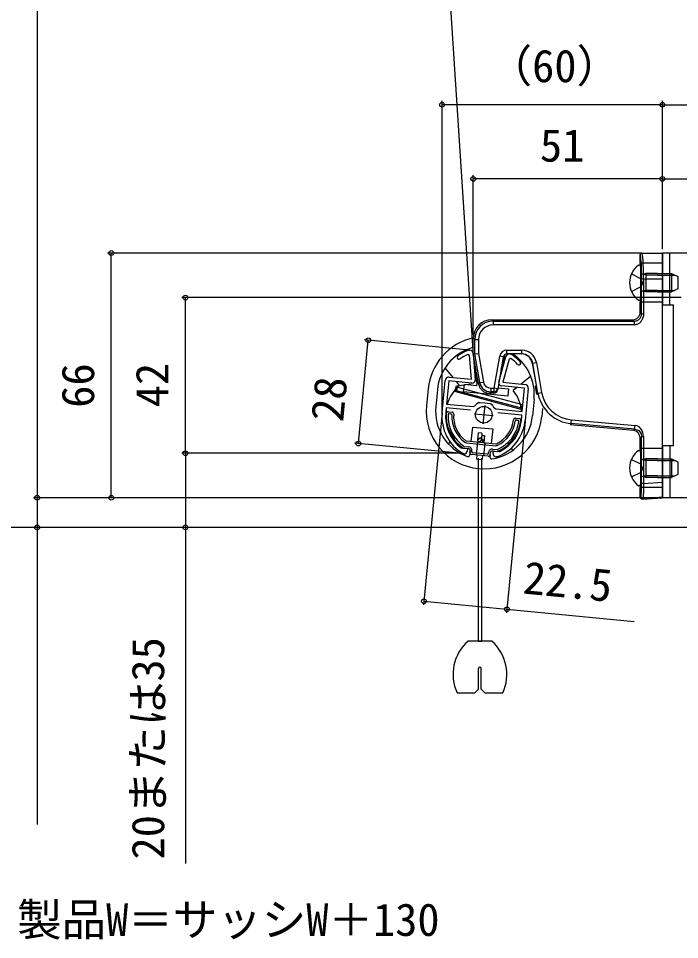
# Model space of a CAD drawing. Units: millimetres, scale not verified. Extents: x -525 to 525, y -786 to 782.
# Drawn here: x -172.3 to 6, y -6.1 to 242.3 of the extents above; entities that cross this region are included whole.
import ezdxf
from ezdxf.enums import TextEntityAlignment as Align

# ---------------------------------------------------------------- set-up
doc = ezdxf.new("R2010")
doc.units = ezdxf.units.MM
doc.header["$LTSCALE"] = 4
for name, color, linetype in [('0-3_YKK_11', 7, 'Continuous'), ('0-5_YKK_12', 2, 'Continuous'), ('0-6_YKK_13', 4, 'Continuous'), ('0-7_YKK_D', 6, 'Continuous')]:
    doc.layers.add(name, color=color, linetype=linetype)
doc.styles.add('ＭＳ ゴシック', font='')
doc.styles.get('ＭＳ ゴシック').set_extended_font_data('MS Gothic')

msp = doc.modelspace()

# ---------------------------------------------------------------- linework, layer by layer
at = {"layer": '0-3_YKK_11'}
for p, q in [((-49.656, 152.001), (-49.095, 144.88)), ((-42.7, 144.264), (-40.792, 151.148)), ((-58.02, 136.056), (-57.186, 144.716)), ((-34.79, 142.559), (-35.623, 133.899)), ((-46.534, 137.964), (-47.013, 132.987)), ((-49.262, 135.715), (-44.285, 135.236))]:
    msp.add_line(p, q, dxfattribs=at)
for points in [[(-56.095, 145.615), (-50.111, 145.039), (-50.618, 151.484), (-51.039, 151.735)], [(-50.808, 152.911), (-50.673, 152.929), (-50.557, 152.918)], [(-39.732, 151.876), (-39.616, 151.865), (-39.487, 151.821)], [(-39.485, 150.622), (-39.945, 150.456), (-41.673, 144.227), (-35.689, 143.65)], [(-49.969, 144.021), (-56.191, 144.62), (-56.794, 138.349), (-49.625, 137.659), (-49.187, 137.844)], [(-43.953, 137.34), (-43.558, 137.074), (-36.389, 136.384), (-35.785, 142.655), (-42.006, 143.254)], [(-50.349, 136.724), (-56.89, 137.353), (-57.024, 135.96)], [(-48.12, 138.734), (-47.834, 138.792), (-46.467, 138.66), (-45.1, 138.529), (-44.831, 138.417)], [(-36.619, 133.995), (-36.485, 135.389), (-43.026, 136.018)], [(-52.887, 126.564), (-52.735, 126.505), (-51.168, 126.354), (-51.235, 125.658)], [(-52.108, 124.938), (-52.184, 124.945), (-52.305, 124.984)], [(-44.268, 124.987), (-44.2, 125.683), (-42.633, 125.533), (-42.473, 125.561)], [(-43.346, 124.121), (-43.472, 124.106), (-43.548, 124.114)]]:
    msp.add_lwpolyline(points, dxfattribs=at)
for centre, radius, start, end in [((-46.25, 140.95), 12.8, 110.86283, 125.66927), ((-46.25, 140.95), 11.8, 113.94529, 125.66926), ((-50.653, 151.923), 1, 4.50001, 84.49999), ((-39.828, 150.88), 1, 84.50001, 164.49999), ((-46.244, 140.95), 12.8, 43.33073, 58.13717), ((-53.422, 150.943), 0.5, 125.66927, 305.66929), ((-46.244, 140.95), 11.8, 43.33074, 55.05471), ((-37.296, 149.39), 0.5, 223.33071, 43.33073), ((-56.191, 144.62), 1, 84.50001, 174.49999), ((-49.893, 144.817), 0.8, 264.50003, 4.50001), ((-41.93, 144.05), 0.8, 164.49999, 264.49997), ((-35.785, 142.655), 1, 354.50001, 84.49999), ((-46.455, 135.655), 3.5, 118.40126, 141.30433), ((-47.052, 135.713), 3.5, 27.69567, 50.59874), ((-46.573, 134.954), 11.5, 174.50001, 240.10425), ((-46.573, 134.954), 10.5, 174.5, 233.03302), ((-47.071, 135.001), 11.5, 288.89575, 354.49999), ((-47.071, 135.001), 10.5, 295.96698, 354.5), ((-52.032, 125.734), 0.8, 264.50001, 354.49999), ((-43.471, 124.91), 0.8, 174.50001, 264.49999)]:
    msp.add_arc(centre, radius, start, end, dxfattribs=at)
at = {"layer": '0-5_YKK_12'}
msp.add_line((127.5, 105.081), (-285.146, 105.081), dxfattribs=at)
at = {"layer": '0-6_YKK_13'}
for p, q in [((-80.279, 620.644), (-49.653, 151.381)), ((-4.099, 179.081), (1.4, 179.081)), ((1.4, 172.081), (1.4, 179.081)), ((1.4, 179.081), (1.4, 165.081)), ((21.3, 179.081), (1.4, 179.081)), ((3.4, 165.081), (3.4, 179.081)), ((-4.6, 176.331), (-4.6, 178.581)), ((-5.031, 175.833), (-4.932, 175.833)), ((1.4, 176.331), (-4.6, 176.331)), ((-4.432, 166.833), (-4.432, 175.333)), ((-6.944, 173.433), (-4.527, 172.228)), ((-3.918, 171.083), (-4.527, 172.228)), ((-4.432, 168.581), (-4.432, 173.581)), ((-4.201, 172.081), (-3.702, 172.081)), ((-4.201, 162.678), (-4.201, 172.081)), ((-3.032, 173.15), (-3.955, 173.343)), ((-3.702, 172.081), (-3.702, 162.678)), ((-3.702, 172.081), (1.4, 172.081)), ((-3.032, 173.583), (-3.627, 173.367)), ((-3.032, 173.583), (-3.032, 168.583)), ((0.068, 173.583), (-3.032, 173.583)), ((0.068, 173.15), (-3.032, 173.15)), ((0.068, 173.583), (3.868, 173.583)), ((0.068, 173.15), (4.788, 173.15)), ((1.4, 117.272), (1.4, 172.081)), ((3.868, 173.583), (5.568, 172.783)), ((3.868, 173.583), (3.868, 168.583)), ((5.568, 172.783), (5.568, 169.383)), ((-6.944, 168.733), (-4.527, 169.938)), ((-3.918, 171.083), (-4.527, 169.938)), ((-3.032, 169.016), (-3.955, 168.822)), ((0.068, 169.016), (-3.032, 169.016)), ((0.068, 169.016), (4.788, 169.016)), ((5.568, 169.383), (3.868, 168.583)), ((-3.032, 168.583), (-3.627, 168.799)), ((0.068, 168.583), (-3.032, 168.583)), ((0.068, 168.583), (3.868, 168.583)), ((-5.031, 166.333), (-4.932, 166.333)), ((-4.6, 163.081), (-4.6, 165.831)), ((1.4, 165.831), (-4.6, 165.831)), ((1.4, 165.081), (4.4, 165.081)), ((4.4, 127.081), (4.4, 165.081)), ((-4.6, 163.077), (-4.201, 162.678)), ((-44.609, 161.081), (-44.239, 160.71)), ((-44.6, 161.081), (-6.6, 161.081)), ((-44.239, 160.71), (-6.226, 160.71)), ((-44.239, 160.71), (-44.239, 159.712)), ((-6.226, 159.712), (-44.239, 159.712)), ((-6.226, 160.71), (-6.596, 161.081)), ((-49.229, 155.719), (-49.6, 156.09)), ((-49.229, 155.719), (-48.231, 155.719)), ((-48.231, 155.719), (-48.231, 152)), ((-49.229, 151.913), (-49.6, 151.881)), ((-49.229, 151.913), (-48.231, 152)), ((-48.231, 152), (-46.873, 144.299)), ((-42.088, 147.76), (-40.976, 151.772)), ((-40.523, 152.881), (-36.55, 152.881)), ((-36.55, 151.881), (-36.55, 152.881)), ((-44.005, 142.65), (-42.492, 151.228)), ((-41.508, 151.054), (-43.02, 142.476)), ((-41.508, 151.054), (-42.492, 151.228)), ((-33.701, 149.401), (-32.657, 143.483)), ((-33.586, 149.401), (-33.701, 149.401)), ((-33.586, 149.401), (-32.603, 149.574)), ((-32.156, 141.29), (-33.586, 149.402)), ((-32.603, 149.574), (-31.173, 141.463)), ((-55.05, 145.515), (-57.204, 148.129)), ((-48.696, 144.2), (-49.06, 148.819)), ((-53.294, 143.384), (-54.15, 144.423)), ((-48.696, 144.2), (-48.783, 143.304)), ((-48.167, 143.755), (-47.856, 144.126)), ((-47.856, 144.126), (-46.873, 144.299)), ((-34.12, 145.906), (-36.734, 143.751)), ((-61.775, 142.445), (-62.206, 137.966)), ((-59.286, 142.205), (-59.718, 137.726)), ((-54.549, 141.719), (-54.125, 143.303)), ((-36.661, 136.926), (-54.549, 141.719)), ((-54.125, 143.303), (-50.188, 143.841)), ((-48.783, 143.304), (-52.018, 143.615)), ((-44.907, 141.651), (-45.218, 141.281)), ((-44.907, 142.65), (-44.005, 142.65)), ((-44.907, 142.65), (-44.907, 141.651)), ((-44.005, 141.651), (-44.907, 141.651)), ((-44.07, 141.281), (-44.005, 141.651)), ((-43.02, 142.476), (-44.005, 142.65)), ((-44.005, 141.651), (-44.005, 142.65)), ((-43.02, 142.476), (-43.085, 142.107)), ((-37.826, 142.852), (-38.865, 141.995)), ((-44.07, 141.281), (-45.214, 141.281)), ((-33.207, 139.694), (-33.638, 135.215)), ((-32.472, 140.945), (-32.156, 141.29)), ((-32.156, 141.29), (-31.173, 141.463)), ((-30.941, 137.141), (-31.15, 134.975)), ((-56.338, 136.298), (-55.343, 136.202)), ((-56.08, 135.771), (-55.681, 135.733)), ((-38.223, 134.554), (-37.228, 134.458)), ((-49.856, 132.155), (-50.23, 128.273)), ((-49.856, 132.155), (-44.381, 131.628)), ((-37.981, 134.028), (-37.582, 133.99)), ((-23.196, 133.08), (-23.512, 132.735)), ((-6.426, 131.24), (-23.498, 132.734)), ((-23.109, 134.074), (-5.965, 132.574)), ((-48.276, 130.627), (-48.467, 128.636)), ((-47.696, 129.272), (-48.467, 128.636)), ((-47.28, 130.531), (-48.276, 130.627)), ((-47.219, 128.694), (-47.696, 129.272)), ((-47.28, 130.531), (-47.432, 128.953)), ((-44.381, 131.628), (-44.755, 127.746)), ((-6.422, 131.24), (-6.052, 131.58)), ((-4.201, 129.617), (-4.6, 129.251)), ((-4.6, 126.331), (-4.6, 129.248)), ((-4.201, 116.96), (-4.201, 129.617)), ((-3.702, 129.617), (-3.702, 116.96)), ((-55.774, 128.056), (-56.322, 127.604)), ((-54.683, 128.955), (-55.002, 128.692)), ((-52.073, 126.944), (-50.871, 126.828)), ((-51.512, 127.894), (-43.569, 127.13)), ((-51.464, 128.392), (-43.521, 127.627)), ((-48.488, 128.106), (-48.823, 124.624)), ((-47.99, 128.058), (-48.467, 128.636)), ((-48.239, 128.082), (-48.215, 128.331)), ((-47.219, 128.694), (-47.99, 128.058)), ((-46.995, 127.962), (-47.99, 128.058)), ((-46.927, 128.666), (-47.219, 128.694)), ((-46.995, 127.962), (-46.927, 128.666)), ((-46.497, 127.914), (-46.832, 124.433)), ((-39.991, 127.247), (-40.254, 127.566)), ((1.4, 127.081), (1.4, 113.081)), ((4.4, 127.081), (1.4, 127.081)), ((3.4, 127.081), (3.4, 113.081)), ((-52.17, 126.451), (-50.919, 126.33)), ((-50.469, 125.792), (-50.582, 124.617)), ((-50.517, 125.29), (-50.47, 125.785)), ((-45.588, 124.313), (-50.067, 124.744)), ((-49.991, 125.54), (-49.972, 125.737)), ((-45.839, 124.839), (-49.721, 125.213)), ((-48.68, 123.503), (-48.574, 124.6)), ((-47.081, 124.456), (-47.187, 123.359)), ((-45.511, 125.109), (-45.493, 125.306)), ((-45.043, 124.755), (-45.107, 124.089)), ((-45.043, 124.762), (-44.995, 125.258)), ((-44.449, 125.707), (-43.199, 125.587)), ((-44.401, 126.205), (-43.2, 126.089)), ((-38.903, 125.927), (-39.354, 126.475)), ((-5.031, 125.832), (-4.932, 125.832)), ((1.4, 126.331), (-4.6, 126.331)), ((-4.432, 116.832), (-4.432, 125.332)), ((-48.68, 123.503), (-47.187, 123.359)), ((-48.328, 123.78), (-48.328, 74.432)), ((-47.328, 74.432), (-47.328, 123.78)), ((-6.944, 123.432), (-4.527, 122.227)), ((-3.918, 121.082), (-4.527, 122.227)), ((-4.432, 118.581), (-4.432, 123.581)), ((-3.032, 123.149), (-3.955, 123.343)), ((-3.032, 123.582), (-3.627, 123.366)), ((-3.032, 123.582), (-3.032, 118.582)), ((0.068, 123.582), (-3.032, 123.582)), ((0.068, 123.149), (-3.032, 123.149)), ((0.068, 123.582), (3.868, 123.582)), ((0.068, 123.149), (4.788, 123.149)), ((3.868, 123.582), (5.568, 122.782)), ((3.868, 123.582), (3.868, 118.582)), ((5.568, 122.782), (5.568, 119.382)), ((-6.944, 118.732), (-4.527, 119.937)), ((-3.918, 121.082), (-4.527, 119.937)), ((5.568, 119.382), (3.868, 118.582)), ((-3.702, 116.96), (-4.201, 116.96)), ((-3.032, 119.015), (-3.955, 118.822)), ((-3.702, 116.96), (1.4, 117.272)), ((-3.032, 118.582), (-3.627, 118.799)), ((0.068, 119.015), (-3.032, 119.015)), ((0.068, 118.582), (-3.032, 118.582)), ((0.068, 119.015), (4.788, 119.015)), ((0.068, 118.582), (3.868, 118.582)), ((1.4, 113.279), (1.4, 117.272)), ((-5.031, 116.332), (-4.932, 116.332)), ((-4.6, 113.244), (-4.6, 115.831)), ((1.4, 115.831), (-4.6, 115.831)), ((-4.6, 113.244), (-4.402, 113.455)), ((-3.872, 112.957), (-4.07, 112.746)), ((-3.872, 112.957), (1.4, 113.279)), ((1.4, 113.234), (1.4, 113.279)), ((1.4, 113.142), (1.4, 113.234)), ((21.3, 113.081), (1.4, 113.081)), ((-44.641, 74.432), (-51.015, 74.432)), ((-48.328, 74.432), (-47.328, 74.432)), ((-48.178, 61.432), (-48.178, 67.082)), ((-47.478, 61.432), (-47.478, 67.082)), ((-53.986, 60.432), (-49.178, 60.432)), ((-49.178, 60.432), (-48.178, 61.432)), ((-47.478, 61.432), (-46.478, 60.432)), ((-46.478, 60.432), (-41.669, 60.432))]:
    msp.add_line(p, q, dxfattribs=at)
for points in [[(-4.6, 178.581), (-4.532, 178.831), (-4.349, 179.013), (-4.099, 179.081)], [(-3.702, 162.678), (-3.71, 162.423), (-3.735, 162.17), (-3.779, 161.919), (-3.842, 161.672), (-3.925, 161.431), (-4.027, 161.198), (-4.148, 160.973), (-4.287, 160.76), (-4.442, 160.558), (-4.616, 160.371), (-4.807, 160.202), (-5.016, 160.055), (-5.239, 159.932), (-5.474, 159.835), (-5.72, 159.766), (-5.971, 159.726), (-6.226, 159.712)], [(-6.226, 160.71), (-6.014, 160.72), (-5.805, 160.752), (-5.602, 160.805), (-5.406, 160.877), (-5.219, 160.968), (-5.044, 161.076), (-4.881, 161.201), (-4.732, 161.342), (-4.598, 161.5), (-4.48, 161.672), (-4.381, 161.857), (-4.303, 162.052), (-4.246, 162.256), (-4.213, 162.466), (-4.201, 162.678)], [(-4.201, 162.678), (-4.124, 162.678), (-3.943, 162.678), (-3.702, 162.678)], [(-6.226, 160.71), (-6.226, 160.677), (-6.226, 160.599), (-6.226, 160.475), (-6.226, 160.31), (-6.226, 160.118), (-6.226, 159.914), (-6.226, 159.712)], [(-48.168, 143.76), (-49.6, 151.881), (-49.6, 156.081)], [(-47.856, 144.126), (-49.229, 151.913), (-49.229, 155.719)], [(-36.541, 151.881), (-40.523, 151.881), (-40.523, 152.881)], [(-42.973, 142.744), (-40.073, 142.465), (-40.265, 140.474), (-52.209, 141.624), (-52.018, 143.615)], [(-32.474, 140.959), (-32.869, 143.201), (-32.622, 143.179)], [(-6.052, 131.58), (-23.196, 133.08), (-23.109, 134.074)], [(-6.052, 131.58), (-6.038, 131.733), (-6.007, 132.094), (-5.965, 132.574)], [(-3.702, 129.617), (-3.851, 130.679), (-4.259, 131.535), (-4.91, 132.201), (-5.366, 132.441), (-5.965, 132.574)], [(-47.341, 129.904), (-46.564, 129.829), (-46.746, 127.938)], [(-6.052, 131.58), (-5.446, 131.435), (-4.989, 131.178), (-4.608, 130.809), (-4.317, 130.296), (-4.201, 129.617)], [(-4.201, 129.617), (-4.184, 129.617), (-4.145, 129.617), (-4.083, 129.617), (-4.001, 129.617), (-3.905, 129.617), (-3.802, 129.617), (-3.702, 129.617)], [(-4.402, 113.455), (-4.38, 113.495), (-4.359, 113.57), (-4.339, 113.68), (-4.319, 113.822), (-4.3, 113.996), (-4.283, 114.199), (-4.266, 114.431), (-4.252, 114.688), (-4.239, 114.966), (-4.227, 115.266), (-4.218, 115.584), (-4.21, 115.913), (-4.205, 116.254), (-4.202, 116.604), (-4.201, 116.96)], [(-3.702, 116.96), (-3.7, 116.554), (-3.7, 116.154), (-3.702, 115.765), (-3.707, 115.388), (-3.713, 115.025), (-3.722, 114.682), (-3.733, 114.364), (-3.745, 114.071), (-3.76, 113.806), (-3.775, 113.574), (-3.793, 113.376), (-3.811, 113.213), (-3.831, 113.088), (-3.851, 113.003), (-3.872, 112.957)], [(-4.07, 112.746), (1.4, 113.081), (1.4, 113.142)], [(1.4, 113.234), (0.4, 113.172), (0.4, 113.081), (1.4, 113.142)]]:
    msp.add_lwpolyline(points, dxfattribs=at)
msp.add_lwpolyline([(-53.899, 142.912), (-36.319, 138.201), (-36.578, 137.235), (-54.158, 141.946)], close=True, dxfattribs=at)
msp.add_circle((-46.774, 135.475), 2.25, dxfattribs=at)
for centre, radius, start, end in [((-1.532, 171.083), 5.9, 126.38156, 233.61844), ((-4.932, 175.333), 0.5, 0, 90), ((-3.832, 173.931), 0.6, 180, 289.96957), ((-4.932, 166.833), 0.5, 270, 0), ((-3.832, 168.235), 0.6, 70.03043, 180), ((-6.6, 163.08), 2, 270, 0), ((-44.6, 156.081), 5, 90, 180), ((-46.247, 140.95), 15.6, 102.40832, 174.5), ((-46.247, 140.95), 13.1, 106.81417, 174.5), ((-49.891, 153.011), 0.5, 54.32364, 106.81417), ((-40.523, 150.881), 2, 90, 170), ((-40.523, 150.881), 1, 90, 170), ((-46.247, 140.95), 13.1, 354.5, 56.55474), ((-36.541, 148.881), 3, 10, 90), ((-46.774, 135.475), 10.25, 129.5, 163.68047), ((-45.214, 144.281), 3, 190, 270), ((-44.07, 142.281), 1, 270, 350), ((-44.004, 142.65), 0.999, 269.91509, 349.95743), ((-46.774, 135.475), 10.25, 5.31953, 39.5), ((-46.678, 136.471), 15.6, 174.5, 354.5), ((-46.678, 136.471), 13.1, 174.5, 249.55234), ((-46.774, 135.475), 10.25, 172.98434, 219.5), ((-46.821, 134.98), 10.1, 175.09684, 237.12483), ((-56.386, 135.801), 0.5, 84.5, 175.09684), ((-46.821, 134.98), 9.6, 176.9651, 236.83553), ((-56.108, 135.472), 0.3, 84.5, 176.9651), ((-55.71, 135.434), 0.3, 357.07596, 84.5), ((-46.821, 134.98), 8.6, 177.07596, 233.73814), ((-55.391, 135.705), 0.5, 355.16625, 84.5), ((-46.821, 134.98), 8.1, 175.16625, 233.73814), ((-46.678, 136.471), 13.1, 279.44766, 354.5), ((-46.774, 135.475), 10.25, 309.5, 356.01566), ((-38.271, 134.056), 0.5, 84.5, 173.83375), ((-37.276, 133.96), 0.5, 353.90316, 84.5), ((-46.821, 134.98), 8.1, 295.26186, 353.83375), ((-46.821, 134.98), 9.6, 292.16447, 352.0349), ((-46.821, 134.98), 8.6, 295.26186, 351.92404), ((-46.821, 134.98), 10.1, 291.87517, 353.90316), ((-38.01, 133.73), 0.3, 84.5, 171.92404), ((-37.611, 133.691), 0.3, 352.0349, 84.5), ((-6.6, 129.248), 2, 0, 85), ((-51.435, 128.691), 0.8, 233.73814, 264.5), ((-51.435, 128.691), 0.3, 233.73814, 264.5), ((-50.967, 125.833), 1, 354.5, 84.5), ((-43.493, 127.926), 0.8, 264.5, 295.26186), ((-43.493, 127.926), 0.3, 264.5, 295.26186), ((-52.141, 126.749), 0.3, 237.12483, 264.5), ((-51.08, 124.664), 0.5, 249.55234, 354.5), ((-50.967, 125.833), 0.5, 354.5, 84.5), ((-50.019, 125.242), 0.5, 174.5, 264.5), ((-49.692, 125.512), 0.3, 174.5, 264.5), ((-45.81, 125.138), 0.3, 264.5, 354.5), ((-45.54, 124.81), 0.5, 264.5, 354.5), ((-44.497, 125.21), 1, 84.5, 174.5), ((-44.497, 125.21), 0.5, 84.5, 174.5), ((-43.17, 125.886), 0.3, 264.5, 291.87517), ((-1.532, 121.082), 5.9, 126.38156, 233.61844), ((-4.932, 125.332), 0.5, 0, 90), ((-44.61, 124.041), 0.5, 174.5, 279.44766), ((-3.832, 123.93), 0.6, 180, 289.96957), ((-4.932, 116.832), 0.5, 270, 0), ((-3.832, 118.235), 0.6, 70.03043, 180), ((-3.9, 113.457), 0.501, 180.26892, 273.23071), ((-43.078, 65.432), 12, 131.40962, 204.62432), ((-52.578, 65.432), 12, 335.37568, 48.59038), ((-47.828, 67.082), 0.35, 0, 180)]:
    msp.add_arc(centre, radius, start, end, dxfattribs=at)
for centre, major_axis, ratio, start_param, end_param in [((-4.099, 172.081), (0, 7), 0.056794, 4.712389, 6.2831853), ((-4.598, 172.081), (0, 6.5), 0.061163, 6.015949, 6.2878814), ((-4.598, 172.081), (0, 6.5), 0.061163, 4.712389, 6.015949), ((-4.6, 173.581), (0, 2.75), 0.061163, 4.712389, 6.2837191), ((-4.6, 168.581), (0, 2.75), 0.061163, 3.1410589, 4.712389), ((-44.224, 155.704), (3.543, -3.543), 0.997762, 2.358058, 3.9251274), ((-44.224, 155.704), (-2.839, 2.839), 0.99628, 5.4996506, 7.06672), ((-36.663, 148.881), (3.007, 0), 0.997536, 0.174204, 1.5707963), ((-36.55, 148.881), (-4.008, 0), 0.998077, 3.3157967, 4.712389), ((-44.901, 144.653), (1.93, 2.301), 0.998937, 2.445025, 3.8381603), ((-44.901, 144.653), (-1.29, -1.537), 0.996828, 5.5866177, 6.9797529), ((-32.676, 143.485), (-0.054, 0.306), 0.059094, 3.1256915, 4.6957273), ((-22.298, 143.054), (6.772, 7.39), 0.997631, 2.4885246, 3.7946607), ((-22.298, 143.054), (-6.098, -6.655), 0.997041, 5.6301173, 6.9362533), ((-4.6, 123.581), (0, 2.75), 0.061163, 4.712389, 6.2837191), ((-4.6, 118.581), (0, 2.75), 0.061163, 3.1410589, 4.712389), ((-4.099, 113.246), (-0.344, -0.365), 0.996047, 5.4700992, 7.0980281)]:
    msp.add_ellipse(centre, major_axis=major_axis, ratio=ratio, start_param=start_param, end_param=end_param, dxfattribs=at)
at = {"layer": '0-7_YKK_D'}
for p, q in [((-167.239, 657.781), (-167.239, 113.081)), ((-58.02, 135.71), (-58.02, 220.081)), ((1.4, 219.081), (-58.02, 219.081)), ((1.4, 180.081), (1.4, 220.081)), ((1.4, 180.081), (1.4, 220.081)), ((-49.6, 157.081), (-49.6, 200.081)), ((1.4, 199.081), (-49.6, 199.081)), ((1.4, 180.081), (1.4, 200.081)), ((1.4, 180.081), (1.4, 200.081)), ((-4.158, 179.081), (-148.239, 179.081)), ((-147.239, 113.081), (-147.239, 179.081)), ((6.5, 167.081), (-128.239, 167.081)), ((-127.239, 125.081), (-127.239, 167.081)), ((-80.611, 127.683), (-77.928, 155.554)), ((-51.607, 153.019), (-78.923, 155.649)), ((-58.031, 135.94), (-63.015, 84.177)), ((-35.65, 133.623), (-40.619, 82.021)), ((-53.428, 125.065), (-81.607, 127.778)), ((-53.129, 125.081), (-128.239, 125.081)), ((-53.129, 125.081), (-128.239, 125.081)), ((1.242, 113.081), (-168.239, 113.081)), ((1.242, 113.081), (-168.239, 113.081)), ((1.242, 113.081), (-148.239, 113.081)), ((-128.2, 105.081), (-128.239, 105.081))]:
    msp.add_line(p, q, dxfattribs=at)
for points in [[(1.4, 219.081), (29.9, 219.081), (64.404, 219.081)], [(1.4, 199.081), (21.5, 199.081), (61.198, 199.081)], [(-127.239, 125.081), (-127.239, 105.081), (-127.239, 14.428)], [(-167.239, 113.081), (-167.239, 105.081), (-167.239, 24.962)], [(-62.919, 85.173), (-40.523, 83.016), (-6.177, 79.709)]]:
    msp.add_lwpolyline(points, dxfattribs=at)
for centre in [(-58.02, 219.081), (1.4, 219.081), (1.4, 219.081), (-49.6, 199.081), (1.4, 199.081), (1.4, 199.081), (-147.239, 179.081), (-127.239, 167.081), (-77.928, 155.554), (-80.611, 127.683), (-127.239, 125.081), (-127.239, 125.081), (-167.239, 113.081), (-167.239, 113.081), (-147.239, 113.081), (-167.239, 105.081), (-127.239, 105.081), (-62.919, 85.173), (-40.523, 83.016)]:
    msp.add_circle(centre, 0.637, dxfattribs=at)

# ---------------------------------------------------------------- texts
at = {"layer": '0-7_YKK_D', "style": 'ＭＳ ゴシック'}
for s, p in [('（60）', (-45.731, 222.512)), ('51', (-31.634, 201.081)), ('製品W＝サッシW＋130', (-172.632, -7.721))]:
    msp.add_text(s, height=8.798, dxfattribs=at).set_placement(p, align=Align.BOTTOM_LEFT)
for s, rotation, p in [('66', 90, (-149.239, 137.353)), ('42', 90, (-129.239, 137.49)), ('28', 84.5, (-82.1, 133.089)), ('22.5', 354.5, (-36.684, 84.656)), ('20または35', 90, (-130.33, 15.542))]:
    msp.add_text(s, height=8.798, rotation=rotation, dxfattribs=at).set_placement(p, align=Align.BOTTOM_LEFT)

doc.saveas('drawing.dxf')
